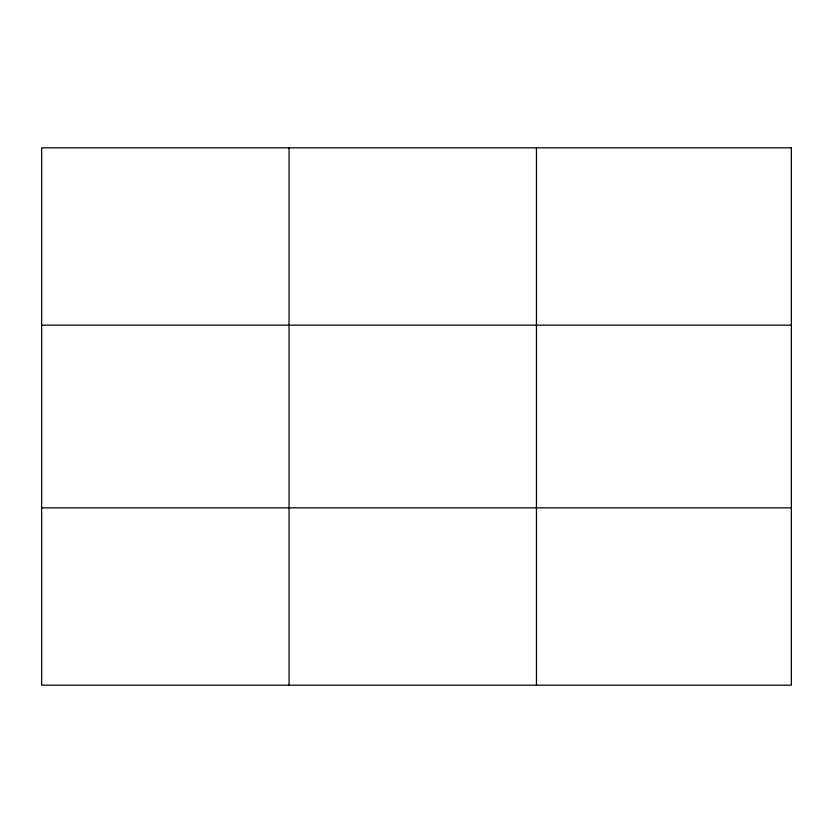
<?xml version="1.0" encoding="UTF-8"?>
<svg xmlns="http://www.w3.org/2000/svg" width="833" height="833" viewBox="0 0 833 833"><rect width="100%" height="100%" fill="white"/><g stroke="black" fill="none" stroke-linecap="round" stroke-linejoin="round"><path stroke-width="1.25" d="M289.051 685.174L289.051 147.826M536.452 685.174L536.452 147.826M41.65 325.151L791.35 325.151M41.65 507.849L791.35 507.849M791.35 147.826L791.35 685.174L41.65 685.174L41.65 147.826L791.35 147.826"/></g></svg>
